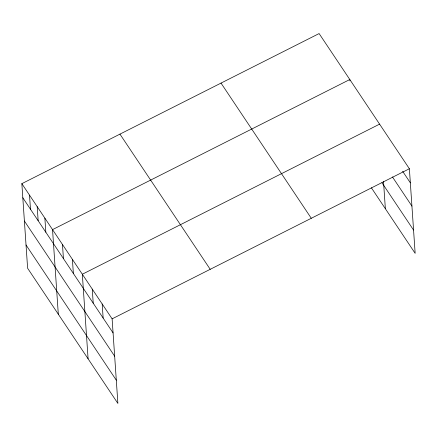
<?xml version="1.0" encoding="UTF-8"?>
<svg xmlns="http://www.w3.org/2000/svg" width="437" height="437" viewBox="0 0 437 437"><rect width="100%" height="100%" fill="white"/><g stroke="black" fill="none" stroke-linecap="round" stroke-linejoin="round"><path stroke-width="0.66" d="M21.85 183.66L112.118 318.846L117.886 403.438L27.618 268.252L21.85 183.66L319.114 33.562L409.382 168.748L415.15 253.34L371.39 187.801M379.595 124.135L82.331 274.234L88.094 358.826M112.118 318.846L409.382 168.748M402.619 171.271L410.343 182.841M392.437 176.914L411.927 206.106M381.938 182.71L413.566 230.075M221.018 83.096L311.286 218.276M119.946 134.126L210.213 269.312M22.811 197.753L113.079 332.934M24.396 221.018L114.663 356.204M26.029 244.988L116.297 380.174M383.506 181.47L385.363 208.728M349.9 80.867L349.808 79.523L52.538 229.622L58.307 314.219M102.187 303.972L103.148 318.065M92.256 289.103L93.218 303.196M72.4 259.365L73.361 273.453M62.469 244.491L63.431 258.584M44.869 218.134L45.83 232.222M37.194 206.641L38.156 220.734M29.525 195.153L30.481 209.241"/></g></svg>
